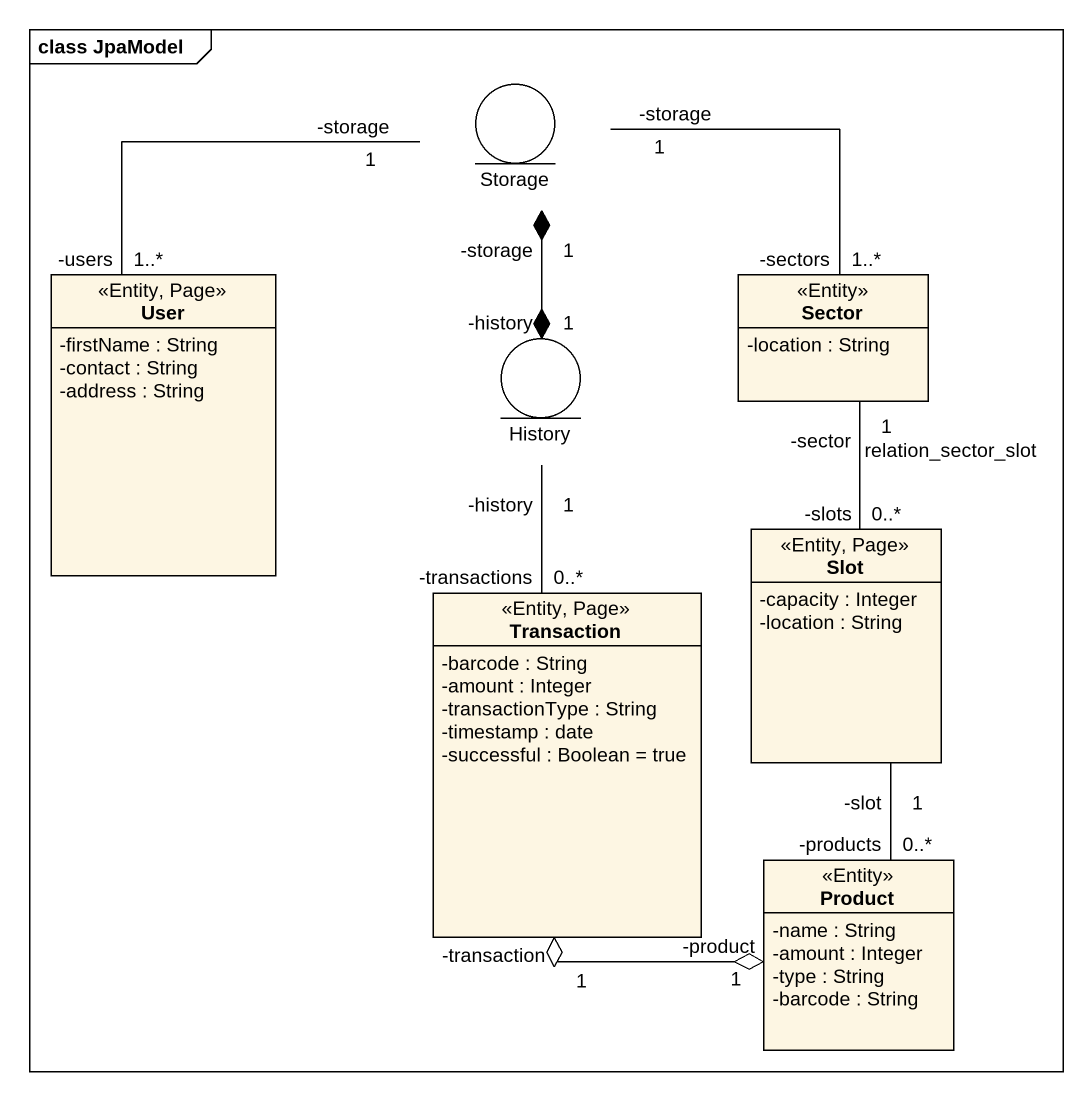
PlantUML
@startuml
mainframe class JpaModel
allowmixing
hide circle
hide empty members
skinparam classAttributeIconSize 0
entity "Storage" as Storage_
class User <<Entity, Page>> {
  -firstName : String
  -contact : String
  -address : String
}
class Sector <<Entity>> {
  -location : String
}
entity History
class Slot <<Entity, Page>> {
  -capacity : Integer
  -location : String
}
class Transaction <<Entity, Page>> {
  -barcode : String
  -amount : Integer
  -transactionType : String
  -timestamp : date
  -successful : Boolean = true
}
class Product <<Entity>> {
  -name : String
  -amount : Integer
  -type : String
  -barcode : String
}
Storage_ "1\n-storage" -- "1..*\n-users" User
Storage_ "1\n-storage" -- "1..*\n-sectors" Sector
Storage_ "1\n-storage" *--* "1\n-history" History
Sector "1\n-sector" -- "0..*\n-slots" Slot : relation_sector_slot
History "1\n-history" -- "0..*\n-transactions" Transaction
Slot "-slot\n1" -- "-products\n0..*" Product
Transaction "1\n-transaction" o--o "1\n-product" Product
@enduml
